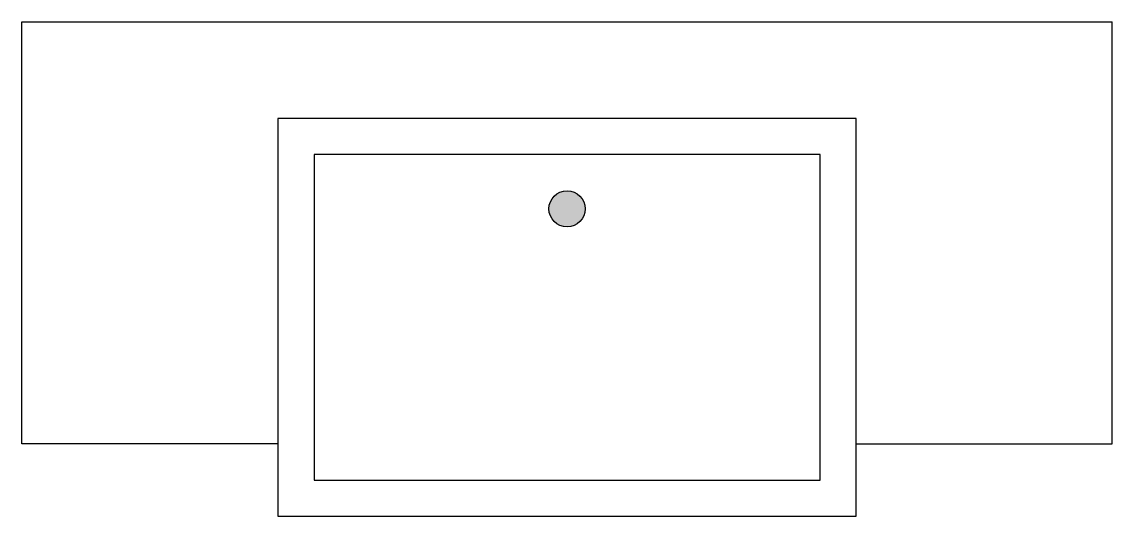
# Model space of a CAD drawing. Header units: inches. Extents: x -624 to 734, y 3828 to 4444.
import ezdxf

# ---------------------------------------------------------------- set-up
doc = ezdxf.new("R2010")
doc.units = ezdxf.units.IN
doc.header["$MEASUREMENT"] = 0
doc.layers.add('freecads.com', color=7, linetype='Continuous')

msp = doc.modelspace()

# ---------------------------------------------------------------- hatches: boundary and pattern name
at = {"layer": 'freecads.com'}
h = msp.add_hatch(color=256, dxfattribs=at)
h.dxf.hatch_style = 1
h.paths.add_polyline_path([(77.4, 4210.8, -1), (32.4, 4210.8, -1)])

# ---------------------------------------------------------------- linework, layer by layer
for p, q in [((-623.9, 3918.3), (-623.9, 4443.6)), ((733.7, 3918.3), (733.7, 4443.6)), ((414.9, 4323.3), (-305.1, 4323.3)), ((-305.1, 4323.3), (-305.1, 3828.3)), ((414.9, 3828.3), (414.9, 4323.3)), ((369.9, 4278.3), (-260.1, 4278.3)), ((-260.1, 4278.3), (-260.1, 3873.3)), ((369.9, 3873.3), (369.9, 4278.3)), ((-305.1, 3918.3), (-623.9, 3918.3)), ((414.9, 3918.3), (733.7, 3918.3)), ((-260.1, 3873.3), (369.9, 3873.3)), ((-305.1, 3828.3), (414.9, 3828.3))]:
    msp.add_line(p, q, dxfattribs=at)
msp.add_lwpolyline([(-623.9, 4443.6), (733.7, 4443.6)], dxfattribs=at)
msp.add_circle((54.9, 4210.8), 22.5, dxfattribs=at)

doc.saveas('drawing.dxf')
